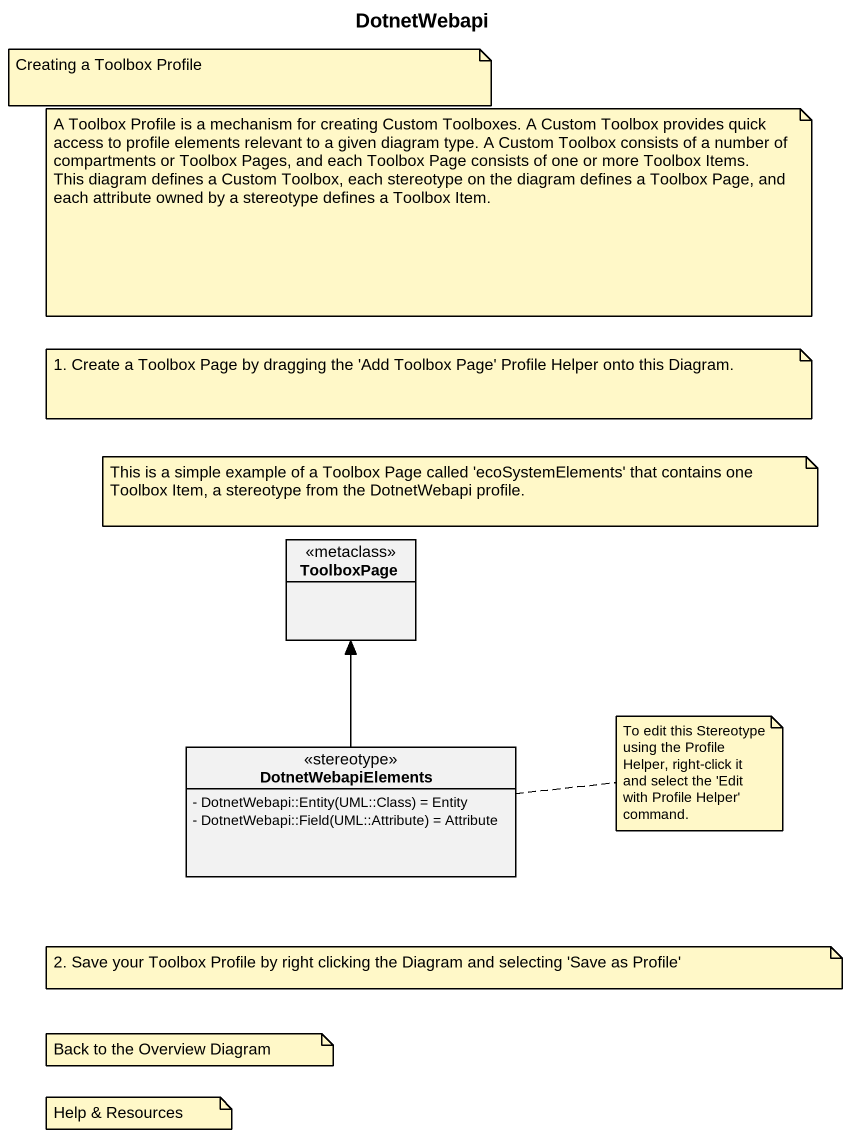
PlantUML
@startuml
title DotnetWebapi
hide circle
hide empty members
skinparam classAttributeIconSize 0
class ToolboxPage <<metaclass>>
class DotnetWebapiElements <<stereotype>> {
  {field} - DotnetWebapi::Entity(UML::Class) = Entity
  {field} - DotnetWebapi::Field(UML::Attribute) = Attribute
}
DotnetWebapiElements -up-> ToolboxPage
note as N1
  Creating a Toolbox Profile
end note
note as N2
  A Toolbox Profile is a mechanism for creating Custom Toolboxes. A Custom Toolbox provides quick access to profile elements relevant to a given diagram type. A Custom Toolbox consists of a number of compartments or Toolbox Pages, and each Toolbox Page consists of one or more Toolbox Items.
  This diagram defines a Custom Toolbox, each stereotype on the diagram defines a Toolbox Page, and each attribute owned by a stereotype defines a Toolbox Item.
end note
note as N3
  1. Create a Toolbox Page by dragging the 'Add Toolbox Page' Profile Helper onto this Diagram.
end note
note as N4
  This is a simple example of a Toolbox Page called 'ecoSystemElements' that contains one Toolbox Item, a stereotype from the DotnetWebapi profile.
end note
note right of DotnetWebapiElements : To edit this Stereotype using the Profile Helper, right-click it and select the 'Edit with Profile Helper' command.
note as N6
  2. Save your Toolbox Profile by right clicking the Diagram and selecting 'Save as Profile'
end note
note as N7
  Back to the Overview Diagram
end note
note as N8
  Help & Resources
end note
@enduml
